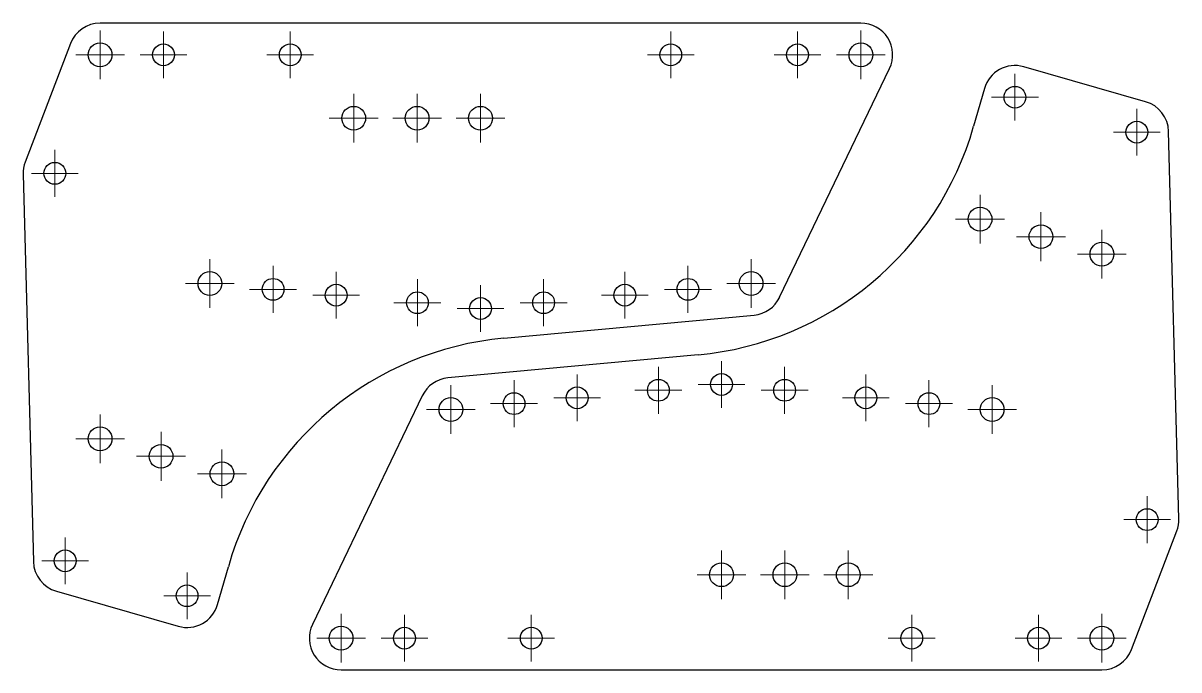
# Model space of a CAD drawing. Header units: inches. Extents: x 0 to 23.9, y 0 to 11.4.
# Drawn here: x 0.5 to 9.62, y 5.58 to 10.68 of the extents above; entities that cross this region are included whole.
import ezdxf

# ---------------------------------------------------------------- set-up
doc = ezdxf.new("R2010")
doc.units = ezdxf.units.IN
doc.header["$MEASUREMENT"] = 0

# ---------------------------------------------------------------- blocks, each defined once
blk = doc.blocks.new('SW_CENTERMARKSYMBOL_58')
at = {"color": 0, "linetype": 'Continuous', "lineweight": 18}
for p, q in [((0, 0.0984), (0, 0.1922)), ((0, 0), (0, 0.0984)), ((-0.0984, 0), (-0.1922, 0)), ((0, 0), (-0.0984, 0)), ((0, 0), (0, -0.0984)), ((0, 0), (0.0984, 0)), ((0.0984, 0), (0.1922, 0)), ((0, -0.0984), (0, -0.1922))]:
    blk.add_line(p, q, dxfattribs=at)
blk = doc.blocks.new('SW_CENTERMARKSYMBOL_59')
at = {"color": 0, "linetype": 'Continuous', "lineweight": 18}
for p, q in [((0, 0.0984), (0, 0.1922)), ((0, 0), (0, 0.0984)), ((-0.0984, 0), (-0.1922, 0)), ((0, 0), (-0.0984, 0)), ((0, 0), (0, -0.0984)), ((0, 0), (0.0984, 0)), ((0.0984, 0), (0.1922, 0)), ((0, -0.0984), (0, -0.1922))]:
    blk.add_line(p, q, dxfattribs=at)
blk = doc.blocks.new('SW_CENTERMARKSYMBOL_60')
at = {"color": 0, "linetype": 'Continuous', "lineweight": 18}
for p, q in [((0, 0.0984), (0, 0.1922)), ((0, 0), (0, 0.0984)), ((-0.0984, 0), (-0.1922, 0)), ((0, 0), (-0.0984, 0)), ((0, 0), (0, -0.0984)), ((0, 0), (0.0984, 0)), ((0.0984, 0), (0.1922, 0)), ((0, -0.0984), (0, -0.1922))]:
    blk.add_line(p, q, dxfattribs=at)
blk = doc.blocks.new('SW_CENTERMARKSYMBOL_61')
at = {"color": 0, "linetype": 'Continuous', "lineweight": 18}
for p, q in [((0, 0.0984), (0, 0.1844)), ((0, 0), (0, 0.0984)), ((-0.0984, 0), (-0.1844, 0)), ((0, 0), (-0.0984, 0)), ((0, 0), (0, -0.0984)), ((0, 0), (0.0984, 0)), ((0.0984, 0), (0.1844, 0)), ((0, -0.0984), (0, -0.1844))]:
    blk.add_line(p, q, dxfattribs=at)
blk = doc.blocks.new('SW_CENTERMARKSYMBOL_62')
at = {"color": 0, "linetype": 'Continuous', "lineweight": 18}
for p, q in [((0, 0.0984), (0, 0.1844)), ((0, 0), (0, 0.0984)), ((-0.0984, 0), (-0.1844, 0)), ((0, 0), (-0.0984, 0)), ((0, 0), (0, -0.0984)), ((0, 0), (0.0984, 0)), ((0.0984, 0), (0.1844, 0)), ((0, -0.0984), (0, -0.1844))]:
    blk.add_line(p, q, dxfattribs=at)
blk = doc.blocks.new('SW_CENTERMARKSYMBOL_63')
at = {"color": 0, "linetype": 'Continuous', "lineweight": 18}
for p, q in [((0, 0.0984), (0, 0.1844)), ((0, 0), (0, 0.0984)), ((-0.0984, 0), (-0.1844, 0)), ((0, 0), (-0.0984, 0)), ((0, 0), (0, -0.0984)), ((0, 0), (0.0984, 0)), ((0.0984, 0), (0.1844, 0)), ((0, -0.0984), (0, -0.1844))]:
    blk.add_line(p, q, dxfattribs=at)
blk = doc.blocks.new('SW_CENTERMARKSYMBOL_64')
at = {"color": 0, "linetype": 'Continuous', "lineweight": 18}
for p, q in [((0, 0.0984), (0, 0.1922)), ((0, 0), (0, 0.0984)), ((-0.0984, 0), (-0.1922, 0)), ((0, 0), (-0.0984, 0)), ((0, 0), (0, -0.0984)), ((0, 0), (0.0984, 0)), ((0.0984, 0), (0.1922, 0)), ((0, -0.0984), (0, -0.1922))]:
    blk.add_line(p, q, dxfattribs=at)
blk = doc.blocks.new('SW_CENTERMARKSYMBOL_65')
at = {"color": 0, "linetype": 'Continuous', "lineweight": 18}
for p, q in [((0, 0.0984), (0, 0.1922)), ((0, 0), (0, 0.0984)), ((-0.0984, 0), (-0.1922, 0)), ((0, 0), (-0.0984, 0)), ((0, 0), (0, -0.0984)), ((0, 0), (0.0984, 0)), ((0.0984, 0), (0.1922, 0)), ((0, -0.0984), (0, -0.1922))]:
    blk.add_line(p, q, dxfattribs=at)
blk = doc.blocks.new('SW_CENTERMARKSYMBOL_66')
at = {"color": 0, "linetype": 'Continuous', "lineweight": 18}
for p, q in [((0, 0.0984), (0, 0.1844)), ((0, 0), (0, 0.0984)), ((-0.0984, 0), (-0.1844, 0)), ((0, 0), (-0.0984, 0)), ((0, 0), (0, -0.0984)), ((0, 0), (0.0984, 0)), ((0.0984, 0), (0.1844, 0)), ((0, -0.0984), (0, -0.1844))]:
    blk.add_line(p, q, dxfattribs=at)
blk = doc.blocks.new('SW_CENTERMARKSYMBOL_67')
at = {"color": 0, "linetype": 'Continuous', "lineweight": 18}
for p, q in [((0, 0.0984), (0, 0.1844)), ((0, 0), (0, 0.0984)), ((-0.0984, 0), (-0.1844, 0)), ((0, 0), (-0.0984, 0)), ((0, 0), (0, -0.0984)), ((0, 0), (0.0984, 0)), ((0.0984, 0), (0.1844, 0)), ((0, -0.0984), (0, -0.1844))]:
    blk.add_line(p, q, dxfattribs=at)
blk = doc.blocks.new('SW_CENTERMARKSYMBOL_68')
at = {"color": 0, "linetype": 'Continuous', "lineweight": 18}
for p, q in [((0, 0.0984), (0, 0.1844)), ((0, 0), (0, 0.0984)), ((-0.0984, 0), (-0.1844, 0)), ((0, 0), (-0.0984, 0)), ((0, 0), (0, -0.0984)), ((0, 0), (0.0984, 0)), ((0.0984, 0), (0.1844, 0)), ((0, -0.0984), (0, -0.1844))]:
    blk.add_line(p, q, dxfattribs=at)
blk = doc.blocks.new('SW_CENTERMARKSYMBOL_69')
at = {"color": 0, "linetype": 'Continuous', "lineweight": 18}
for p, q in [((0, 0.0984), (0, 0.1844)), ((0, 0), (0, 0.0984)), ((-0.0984, 0), (-0.1844, 0)), ((0, 0), (-0.0984, 0)), ((0, 0), (0, -0.0984)), ((0, 0), (0.0984, 0)), ((0.0984, 0), (0.1844, 0)), ((0, -0.0984), (0, -0.1844))]:
    blk.add_line(p, q, dxfattribs=at)
blk = doc.blocks.new('SW_CENTERMARKSYMBOL_70')
at = {"color": 0, "linetype": 'Continuous', "lineweight": 18}
for p, q in [((0, 0.0984), (0, 0.1844)), ((0, 0), (0, 0.0984)), ((-0.0984, 0), (-0.1844, 0)), ((0, 0), (-0.0984, 0)), ((0, 0), (0, -0.0984)), ((0, 0), (0.0984, 0)), ((0.0984, 0), (0.1844, 0)), ((0, -0.0984), (0, -0.1844))]:
    blk.add_line(p, q, dxfattribs=at)
blk = doc.blocks.new('SW_CENTERMARKSYMBOL_71')
at = {"color": 0, "linetype": 'Continuous', "lineweight": 18}
for p, q in [((0, 0.0984), (0, 0.1844)), ((0, 0), (0, 0.0984)), ((-0.0984, 0), (-0.1844, 0)), ((0, 0), (-0.0984, 0)), ((0, 0), (0, -0.0984)), ((0, 0), (0.0984, 0)), ((0.0984, 0), (0.1844, 0)), ((0, -0.0984), (0, -0.1844))]:
    blk.add_line(p, q, dxfattribs=at)
blk = doc.blocks.new('SW_CENTERMARKSYMBOL_72')
at = {"color": 0, "linetype": 'Continuous', "lineweight": 18}
for p, q in [((0, 0.0984), (0, 0.1844)), ((0, 0), (0, 0.0984)), ((-0.0984, 0), (-0.1844, 0)), ((0, 0), (-0.0984, 0)), ((0, 0), (0, -0.0984)), ((0, 0), (0.0984, 0)), ((0.0984, 0), (0.1844, 0)), ((0, -0.0984), (0, -0.1844))]:
    blk.add_line(p, q, dxfattribs=at)
blk = doc.blocks.new('SW_CENTERMARKSYMBOL_73')
at = {"color": 0, "linetype": 'Continuous', "lineweight": 18}
for p, q in [((0, 0.0984), (0, 0.1922)), ((0, 0), (0, 0.0984)), ((-0.0984, 0), (-0.1922, 0)), ((0, 0), (-0.0984, 0)), ((0, 0), (0, -0.0984)), ((0, 0), (0.0984, 0)), ((0.0984, 0), (0.1922, 0)), ((0, -0.0984), (0, -0.1922))]:
    blk.add_line(p, q, dxfattribs=at)
blk = doc.blocks.new('SW_CENTERMARKSYMBOL_74')
at = {"color": 0, "linetype": 'Continuous', "lineweight": 18}
for p, q in [((0, 0.0984), (0, 0.1922)), ((0, 0), (0, 0.0984)), ((-0.0984, 0), (-0.1922, 0)), ((0, 0), (-0.0984, 0)), ((0, 0), (0, -0.0984)), ((0, 0), (0.0984, 0)), ((0.0984, 0), (0.1922, 0)), ((0, -0.0984), (0, -0.1922))]:
    blk.add_line(p, q, dxfattribs=at)
blk = doc.blocks.new('SW_CENTERMARKSYMBOL_75')
at = {"color": 0, "linetype": 'Continuous', "lineweight": 18}
for p, q in [((0, 0.0984), (0, 0.1922)), ((0, 0), (0, 0.0984)), ((-0.0984, 0), (-0.1922, 0)), ((0, 0), (-0.0984, 0)), ((0, 0), (0, -0.0984)), ((0, 0), (0.0984, 0)), ((0.0984, 0), (0.1922, 0)), ((0, -0.0984), (0, -0.1922))]:
    blk.add_line(p, q, dxfattribs=at)
blk = doc.blocks.new('SW_CENTERMARKSYMBOL_76')
at = {"color": 0, "linetype": 'Continuous', "lineweight": 18}
for p, q in [((0, 0.0984), (0, 0.1844)), ((0, 0), (0, 0.0984)), ((-0.0984, 0), (-0.1844, 0)), ((0, 0), (-0.0984, 0)), ((0, 0), (0, -0.0984)), ((0, 0), (0.0984, 0)), ((0.0984, 0), (0.1844, 0)), ((0, -0.0984), (0, -0.1844))]:
    blk.add_line(p, q, dxfattribs=at)
blk = doc.blocks.new('SW_CENTERMARKSYMBOL_77')
at = {"color": 0, "linetype": 'Continuous', "lineweight": 18}
for p, q in [((0, 0.0984), (0, 0.1844)), ((0, 0), (0, 0.0984)), ((-0.0984, 0), (-0.1844, 0)), ((0, 0), (-0.0984, 0)), ((0, 0), (0, -0.0984)), ((0, 0), (0.0984, 0)), ((0.0984, 0), (0.1844, 0)), ((0, -0.0984), (0, -0.1844))]:
    blk.add_line(p, q, dxfattribs=at)
blk = doc.blocks.new('SW_CENTERMARKSYMBOL_78')
at = {"color": 0, "linetype": 'Continuous', "lineweight": 18}
for p, q in [((0, 0.0984), (0, 0.1922)), ((0, 0), (0, 0.0984)), ((-0.0984, 0), (-0.1922, 0)), ((0, 0), (-0.0984, 0)), ((0, 0), (0, -0.0984)), ((0, 0), (0.0984, 0)), ((0.0984, 0), (0.1922, 0)), ((0, -0.0984), (0, -0.1922))]:
    blk.add_line(p, q, dxfattribs=at)
blk = doc.blocks.new('SW_CENTERMARKSYMBOL_79')
at = {"color": 0, "linetype": 'Continuous', "lineweight": 18}
for p, q in [((0, 0.0984), (0, 0.1922)), ((0, 0), (0, 0.0984)), ((-0.0984, 0), (-0.1922, 0)), ((0, 0), (-0.0984, 0)), ((0, 0), (0, -0.0984)), ((0, 0), (0.0984, 0)), ((0.0984, 0), (0.1922, 0)), ((0, -0.0984), (0, -0.1922))]:
    blk.add_line(p, q, dxfattribs=at)
blk = doc.blocks.new('SW_CENTERMARKSYMBOL_80')
at = {"color": 0, "linetype": 'Continuous', "lineweight": 18}
for p, q in [((0, 0.0984), (0, 0.1844)), ((0, 0), (0, 0.0984)), ((-0.0984, 0), (-0.1844, 0)), ((0, 0), (-0.0984, 0)), ((0, 0), (0, -0.0984)), ((0, 0), (0.0984, 0)), ((0.0984, 0), (0.1844, 0)), ((0, -0.0984), (0, -0.1844))]:
    blk.add_line(p, q, dxfattribs=at)
blk = doc.blocks.new('SW_CENTERMARKSYMBOL_81')
at = {"color": 0, "linetype": 'Continuous', "lineweight": 18}
for p, q in [((0, 0.0984), (0, 0.1844)), ((0, 0), (0, 0.0984)), ((-0.0984, 0), (-0.1844, 0)), ((0, 0), (-0.0984, 0)), ((0, 0), (0, -0.0984)), ((0, 0), (0.0984, 0)), ((0.0984, 0), (0.1844, 0)), ((0, -0.0984), (0, -0.1844))]:
    blk.add_line(p, q, dxfattribs=at)
blk = doc.blocks.new('SW_CENTERMARKSYMBOL_82')
at = {"color": 0, "linetype": 'Continuous', "lineweight": 18}
for p, q in [((0, 0.0984), (0, 0.1922)), ((0, 0), (0, 0.0984)), ((-0.0984, 0), (-0.1922, 0)), ((0, 0), (-0.0984, 0)), ((0, 0), (0, -0.0984)), ((0, 0), (0.0984, 0)), ((0.0984, 0), (0.1922, 0)), ((0, -0.0984), (0, -0.1922))]:
    blk.add_line(p, q, dxfattribs=at)
blk = doc.blocks.new('SW_CENTERMARKSYMBOL_83')
at = {"color": 0, "linetype": 'Continuous', "lineweight": 18}
for p, q in [((0, 0.0984), (0, 0.1922)), ((0, 0), (0, 0.0984)), ((-0.0984, 0), (-0.1922, 0)), ((0, 0), (-0.0984, 0)), ((0, 0), (0, -0.0984)), ((0, 0), (0.0984, 0)), ((0.0984, 0), (0.1922, 0)), ((0, -0.0984), (0, -0.1922))]:
    blk.add_line(p, q, dxfattribs=at)
blk = doc.blocks.new('SW_CENTERMARKSYMBOL_84')
at = {"color": 0, "linetype": 'Continuous', "lineweight": 18}
for p, q in [((0, 0.0984), (0, 0.1922)), ((0, 0), (0, 0.0984)), ((-0.0984, 0), (-0.1922, 0)), ((0, 0), (-0.0984, 0)), ((0, 0), (0, -0.0984)), ((0, 0), (0.0984, 0)), ((0.0984, 0), (0.1922, 0)), ((0, -0.0984), (0, -0.1922))]:
    blk.add_line(p, q, dxfattribs=at)
blk = doc.blocks.new('SW_CENTERMARKSYMBOL_85')
at = {"color": 0, "linetype": 'Continuous', "lineweight": 18}
for p, q in [((0, 0.0984), (0, 0.1844)), ((0, 0), (0, 0.0984)), ((-0.0984, 0), (-0.1844, 0)), ((0, 0), (-0.0984, 0)), ((0, 0), (0, -0.0984)), ((0, 0), (0.0984, 0)), ((0.0984, 0), (0.1844, 0)), ((0, -0.0984), (0, -0.1844))]:
    blk.add_line(p, q, dxfattribs=at)
blk = doc.blocks.new('SW_CENTERMARKSYMBOL_86')
at = {"color": 0, "linetype": 'Continuous', "lineweight": 18}
for p, q in [((0, 0.0984), (0, 0.1844)), ((0, 0), (0, 0.0984)), ((-0.0984, 0), (-0.1844, 0)), ((0, 0), (-0.0984, 0)), ((0, 0), (0, -0.0984)), ((0, 0), (0.0984, 0)), ((0.0984, 0), (0.1844, 0)), ((0, -0.0984), (0, -0.1844))]:
    blk.add_line(p, q, dxfattribs=at)
blk = doc.blocks.new('SW_CENTERMARKSYMBOL_87')
at = {"color": 0, "linetype": 'Continuous', "lineweight": 18}
for p, q in [((0, 0.0984), (0, 0.1844)), ((0, 0), (0, 0.0984)), ((-0.0984, 0), (-0.1844, 0)), ((0, 0), (-0.0984, 0)), ((0, 0), (0, -0.0984)), ((0, 0), (0.0984, 0)), ((0.0984, 0), (0.1844, 0)), ((0, -0.0984), (0, -0.1844))]:
    blk.add_line(p, q, dxfattribs=at)
blk = doc.blocks.new('SW_CENTERMARKSYMBOL_88')
at = {"color": 0, "linetype": 'Continuous', "lineweight": 18}
for p, q in [((0, 0.0984), (0, 0.1922)), ((0, 0), (0, 0.0984)), ((-0.0984, 0), (-0.1922, 0)), ((0, 0), (-0.0984, 0)), ((0, 0), (0, -0.0984)), ((0, 0), (0.0984, 0)), ((0.0984, 0), (0.1922, 0)), ((0, -0.0984), (0, -0.1922))]:
    blk.add_line(p, q, dxfattribs=at)
blk = doc.blocks.new('SW_CENTERMARKSYMBOL_89')
at = {"color": 0, "linetype": 'Continuous', "lineweight": 18}
for p, q in [((0, 0.0984), (0, 0.1922)), ((0, 0), (0, 0.0984)), ((-0.0984, 0), (-0.1922, 0)), ((0, 0), (-0.0984, 0)), ((0, 0), (0, -0.0984)), ((0, 0), (0.0984, 0)), ((0.0984, 0), (0.1922, 0)), ((0, -0.0984), (0, -0.1922))]:
    blk.add_line(p, q, dxfattribs=at)
blk = doc.blocks.new('SW_CENTERMARKSYMBOL_90')
at = {"color": 0, "linetype": 'Continuous', "lineweight": 18}
for p, q in [((0, 0.0984), (0, 0.1844)), ((0, 0), (0, 0.0984)), ((-0.0984, 0), (-0.1844, 0)), ((0, 0), (-0.0984, 0)), ((0, 0), (0, -0.0984)), ((0, 0), (0.0984, 0)), ((0.0984, 0), (0.1844, 0)), ((0, -0.0984), (0, -0.1844))]:
    blk.add_line(p, q, dxfattribs=at)
blk = doc.blocks.new('SW_CENTERMARKSYMBOL_91')
at = {"color": 0, "linetype": 'Continuous', "lineweight": 18}
for p, q in [((0, 0.0984), (0, 0.1844)), ((0, 0), (0, 0.0984)), ((-0.0984, 0), (-0.1844, 0)), ((0, 0), (-0.0984, 0)), ((0, 0), (0, -0.0984)), ((0, 0), (0.0984, 0)), ((0.0984, 0), (0.1844, 0)), ((0, -0.0984), (0, -0.1844))]:
    blk.add_line(p, q, dxfattribs=at)
blk = doc.blocks.new('SW_CENTERMARKSYMBOL_92')
at = {"color": 0, "linetype": 'Continuous', "lineweight": 18}
for p, q in [((0, 0.0984), (0, 0.1844)), ((0, 0), (0, 0.0984)), ((-0.0984, 0), (-0.1844, 0)), ((0, 0), (-0.0984, 0)), ((0, 0), (0, -0.0984)), ((0, 0), (0.0984, 0)), ((0.0984, 0), (0.1844, 0)), ((0, -0.0984), (0, -0.1844))]:
    blk.add_line(p, q, dxfattribs=at)
blk = doc.blocks.new('SW_CENTERMARKSYMBOL_93')
at = {"color": 0, "linetype": 'Continuous', "lineweight": 18}
for p, q in [((0, 0.0984), (0, 0.1844)), ((0, 0), (0, 0.0984)), ((-0.0984, 0), (-0.1844, 0)), ((0, 0), (-0.0984, 0)), ((0, 0), (0, -0.0984)), ((0, 0), (0.0984, 0)), ((0.0984, 0), (0.1844, 0)), ((0, -0.0984), (0, -0.1844))]:
    blk.add_line(p, q, dxfattribs=at)
blk = doc.blocks.new('SW_CENTERMARKSYMBOL_94')
at = {"color": 0, "linetype": 'Continuous', "lineweight": 18}
for p, q in [((0, 0.0984), (0, 0.1844)), ((0, 0), (0, 0.0984)), ((-0.0984, 0), (-0.1844, 0)), ((0, 0), (-0.0984, 0)), ((0, 0), (0, -0.0984)), ((0, 0), (0.0984, 0)), ((0.0984, 0), (0.1844, 0)), ((0, -0.0984), (0, -0.1844))]:
    blk.add_line(p, q, dxfattribs=at)
blk = doc.blocks.new('SW_CENTERMARKSYMBOL_95')
at = {"color": 0, "linetype": 'Continuous', "lineweight": 18}
for p, q in [((0, 0.0984), (0, 0.1844)), ((0, 0), (0, 0.0984)), ((-0.0984, 0), (-0.1844, 0)), ((0, 0), (-0.0984, 0)), ((0, 0), (0, -0.0984)), ((0, 0), (0.0984, 0)), ((0.0984, 0), (0.1844, 0)), ((0, -0.0984), (0, -0.1844))]:
    blk.add_line(p, q, dxfattribs=at)
blk = doc.blocks.new('SW_CENTERMARKSYMBOL_96')
at = {"color": 0, "linetype": 'Continuous', "lineweight": 18}
for p, q in [((0, 0.0984), (0, 0.1844)), ((0, 0), (0, 0.0984)), ((-0.0984, 0), (-0.1844, 0)), ((0, 0), (-0.0984, 0)), ((0, 0), (0, -0.0984)), ((0, 0), (0.0984, 0)), ((0.0984, 0), (0.1844, 0)), ((0, -0.0984), (0, -0.1844))]:
    blk.add_line(p, q, dxfattribs=at)
blk = doc.blocks.new('SW_CENTERMARKSYMBOL_97')
at = {"color": 0, "linetype": 'Continuous', "lineweight": 18}
for p, q in [((0, 0.0984), (0, 0.1922)), ((0, 0), (0, 0.0984)), ((-0.0984, 0), (-0.1922, 0)), ((0, 0), (-0.0984, 0)), ((0, 0), (0, -0.0984)), ((0, 0), (0.0984, 0)), ((0.0984, 0), (0.1922, 0)), ((0, -0.0984), (0, -0.1922))]:
    blk.add_line(p, q, dxfattribs=at)
blk = doc.blocks.new('SW_CENTERMARKSYMBOL_98')
at = {"color": 0, "linetype": 'Continuous', "lineweight": 18}
for p, q in [((0, 0.0984), (0, 0.1922)), ((0, 0), (0, 0.0984)), ((-0.0984, 0), (-0.1922, 0)), ((0, 0), (-0.0984, 0)), ((0, 0), (0, -0.0984)), ((0, 0), (0.0984, 0)), ((0.0984, 0), (0.1922, 0)), ((0, -0.0984), (0, -0.1922))]:
    blk.add_line(p, q, dxfattribs=at)
blk = doc.blocks.new('SW_CENTERMARKSYMBOL_99')
at = {"color": 0, "linetype": 'Continuous', "lineweight": 18}
for p, q in [((0, 0.0984), (0, 0.1922)), ((0, 0), (0, 0.0984)), ((-0.0984, 0), (-0.1922, 0)), ((0, 0), (-0.0984, 0)), ((0, 0), (0, -0.0984)), ((0, 0), (0.0984, 0)), ((0.0984, 0), (0.1922, 0)), ((0, -0.0984), (0, -0.1922))]:
    blk.add_line(p, q, dxfattribs=at)
blk = doc.blocks.new('SW_CENTERMARKSYMBOL_100')
at = {"color": 0, "linetype": 'Continuous', "lineweight": 18}
for p, q in [((0, 0.0984), (0, 0.1844)), ((0, 0), (0, 0.0984)), ((-0.0984, 0), (-0.1844, 0)), ((0, 0), (-0.0984, 0)), ((0, 0), (0, -0.0984)), ((0, 0), (0.0984, 0)), ((0.0984, 0), (0.1844, 0)), ((0, -0.0984), (0, -0.1844))]:
    blk.add_line(p, q, dxfattribs=at)
blk = doc.blocks.new('SW_CENTERMARKSYMBOL_101')
at = {"color": 0, "linetype": 'Continuous', "lineweight": 18}
for p, q in [((0, 0.0984), (0, 0.1844)), ((0, 0), (0, 0.0984)), ((-0.0984, 0), (-0.1844, 0)), ((0, 0), (-0.0984, 0)), ((0, 0), (0, -0.0984)), ((0, 0), (0.0984, 0)), ((0.0984, 0), (0.1844, 0)), ((0, -0.0984), (0, -0.1844))]:
    blk.add_line(p, q, dxfattribs=at)
blk = doc.blocks.new('SW_CENTERMARKSYMBOL_102')
at = {"color": 0, "linetype": 'Continuous', "lineweight": 18}
for p, q in [((0, 0.0984), (0, 0.1922)), ((0, 0), (0, 0.0984)), ((-0.0984, 0), (-0.1922, 0)), ((0, 0), (-0.0984, 0)), ((0, 0), (0, -0.0984)), ((0, 0), (0.0984, 0)), ((0.0984, 0), (0.1922, 0)), ((0, -0.0984), (0, -0.1922))]:
    blk.add_line(p, q, dxfattribs=at)
blk = doc.blocks.new('SW_CENTERMARKSYMBOL_103')
at = {"color": 0, "linetype": 'Continuous', "lineweight": 18}
for p, q in [((0, 0.0984), (0, 0.1922)), ((0, 0), (0, 0.0984)), ((-0.0984, 0), (-0.1922, 0)), ((0, 0), (-0.0984, 0)), ((0, 0), (0, -0.0984)), ((0, 0), (0.0984, 0)), ((0.0984, 0), (0.1922, 0)), ((0, -0.0984), (0, -0.1922))]:
    blk.add_line(p, q, dxfattribs=at)
blk = doc.blocks.new('SW_CENTERMARKSYMBOL_104')
at = {"color": 0, "linetype": 'Continuous', "lineweight": 18}
for p, q in [((0, 0.0984), (0, 0.1844)), ((0, 0), (0, 0.0984)), ((-0.0984, 0), (-0.1844, 0)), ((0, 0), (-0.0984, 0)), ((0, 0), (0, -0.0984)), ((0, 0), (0.0984, 0)), ((0.0984, 0), (0.1844, 0)), ((0, -0.0984), (0, -0.1844))]:
    blk.add_line(p, q, dxfattribs=at)
blk = doc.blocks.new('SW_CENTERMARKSYMBOL_105')
at = {"color": 0, "linetype": 'Continuous', "lineweight": 18}
for p, q in [((0, 0.0984), (0, 0.1844)), ((0, 0), (0, 0.0984)), ((-0.0984, 0), (-0.1844, 0)), ((0, 0), (-0.0984, 0)), ((0, 0), (0, -0.0984)), ((0, 0), (0.0984, 0)), ((0.0984, 0), (0.1844, 0)), ((0, -0.0984), (0, -0.1844))]:
    blk.add_line(p, q, dxfattribs=at)

msp = doc.modelspace()

# ---------------------------------------------------------------- linework, layer by layer
at = {"color": 7, "linetype": 'Continuous', "lineweight": 25}
for p, q in [((7.108, 10.678), (1.108, 10.678)), ((0.8745, 10.5172), (0.5177, 9.583)), ((6.4671, 8.517), (7.3334, 10.3197)), ((9.3527, 10.0585), (8.3913, 10.3339)), ((8.0821, 10.1624), (7.9968, 9.8645)), ((9.6151, 6.7704), (9.5337, 9.8249)), ((0.5013, 9.4871), (0.5827, 6.4327)), ((4.2928, 8.194), (6.2648, 8.3764)), ((5.8236, 8.0636), (3.8516, 7.8812)), ((3.6493, 7.7405), (2.7831, 5.9379)), ((9.242, 5.7404), (9.5987, 6.6746)), ((2.0343, 6.0951), (2.1197, 6.3931)), ((0.7638, 6.199), (1.7251, 5.9236)), ((3.0084, 5.5796), (9.0084, 5.5796))]:
    msp.add_line(p, q, dxfattribs=at)
for centre, radius in [((1.108, 10.428), 0.0938), ((1.608, 10.428), 0.0859), ((2.608, 10.428), 0.0859), ((5.608, 10.428), 0.0859), ((6.608, 10.428), 0.0859), ((7.108, 10.428), 0.0938), ((8.3225, 10.0936), 0.0859), ((3.108, 9.928), 0.0938), ((3.608, 9.928), 0.0938), ((4.108, 9.928), 0.0938), ((9.2838, 9.8182), 0.0859), ((0.7513, 9.4938), 0.0859), ((8.0471, 9.1323), 0.0938), ((8.5277, 8.9946), 0.0938), ((9.0084, 8.8569), 0.0938), ((1.9742, 8.6253), 0.0938), ((2.4721, 8.5793), 0.0859), ((5.7439, 8.5793), 0.0859), ((6.2418, 8.6253), 0.0938), ((2.97, 8.5332), 0.0859), ((5.2461, 8.5332), 0.0859), ((3.6102, 8.474), 0.0859), ((4.108, 8.428), 0.0859), ((4.6059, 8.474), 0.0859), ((5.5105, 7.7835), 0.0859), ((6.0084, 7.8296), 0.0859), ((6.5063, 7.7835), 0.0859), ((4.3725, 7.6783), 0.0859), ((4.8704, 7.7243), 0.0859), ((7.1464, 7.7243), 0.0859), ((7.6443, 7.6783), 0.0859), ((3.8746, 7.6323), 0.0938), ((8.1422, 7.6323), 0.0938), ((1.108, 7.4007), 0.0938), ((1.5887, 7.263), 0.0938), ((2.0694, 7.1253), 0.0938), ((9.3652, 6.7638), 0.0859), ((0.8326, 6.4394), 0.0859), ((6.0084, 6.3296), 0.0938), ((6.5084, 6.3296), 0.0938), ((7.0084, 6.3296), 0.0938), ((1.794, 6.164), 0.0859), ((3.0084, 5.8296), 0.0938), ((3.5084, 5.8296), 0.0859), ((4.5084, 5.8296), 0.0859), ((7.5084, 5.8296), 0.0859), ((8.5084, 5.8296), 0.0859), ((9.0084, 5.8296), 0.0938)]:
    msp.add_circle(centre, radius, dxfattribs=at)
for centre, radius, start, end in [((1.108, 10.428), 0.25, 90, 159.09762), ((7.108, 10.428), 0.25, 334.33492, 90), ((8.3225, 10.0936), 0.25, 74.0146, 164.0146), ((9.2838, 9.8182), 0.25, 1.52627, 74.0146), ((5.5934, 10.5529), 2.5, 275.2833, 344.0146), ((0.7513, 9.4938), 0.25, 159.09762, 181.52627), ((6.2418, 8.6253), 0.25, 275.2833, 334.33492), ((4.523, 5.7046), 2.5, 95.2833, 164.0146), ((3.8746, 7.6323), 0.25, 95.2833, 154.33492), ((9.3652, 6.7638), 0.25, 339.09762, 1.52627), ((0.8326, 6.4394), 0.25, 181.52627, 254.0146), ((1.794, 6.164), 0.25, 254.0146, 344.0146), ((3.0084, 5.8296), 0.25, 154.33492, 270), ((9.0084, 5.8296), 0.25, 270, 339.09762)]:
    msp.add_arc(centre, radius, start, end, dxfattribs=at)

# ---------------------------------------------------------------- block references
at = {"color": 7, "linetype": 'Continuous', "lineweight": 0}
for name, p in [('SW_CENTERMARKSYMBOL_84', (1.108, 10.428)), ('SW_CENTERMARKSYMBOL_104', (1.608, 10.428)), ('SW_CENTERMARKSYMBOL_105', (2.608, 10.428)), ('SW_CENTERMARKSYMBOL_101', (5.608, 10.428)), ('SW_CENTERMARKSYMBOL_100', (6.608, 10.428)), ('SW_CENTERMARKSYMBOL_83', (7.108, 10.428)), ('SW_CENTERMARKSYMBOL_63', (8.3225, 10.0936)), ('SW_CENTERMARKSYMBOL_102', (3.108, 9.928)), ('SW_CENTERMARKSYMBOL_103', (3.608, 9.928)), ('SW_CENTERMARKSYMBOL_88', (4.108, 9.928)), ('SW_CENTERMARKSYMBOL_62', (9.2838, 9.8182)), ('SW_CENTERMARKSYMBOL_85', (0.7513, 9.4938)), ('SW_CENTERMARKSYMBOL_74', (8.0471, 9.1323)), ('SW_CENTERMARKSYMBOL_75', (8.5277, 8.9946)), ('SW_CENTERMARKSYMBOL_73', (9.0084, 8.8569)), ('SW_CENTERMARKSYMBOL_89', (1.9742, 8.6253)), ('SW_CENTERMARKSYMBOL_93', (2.4721, 8.5793)), ('SW_CENTERMARKSYMBOL_95', (5.7439, 8.5793)), ('SW_CENTERMARKSYMBOL_82', (6.2418, 8.6253)), ('SW_CENTERMARKSYMBOL_94', (2.97, 8.5332)), ('SW_CENTERMARKSYMBOL_92', (3.6102, 8.474)), ('SW_CENTERMARKSYMBOL_91', (4.6059, 8.474)), ('SW_CENTERMARKSYMBOL_96', (5.2461, 8.5332)), ('SW_CENTERMARKSYMBOL_90', (4.108, 8.428)), ('SW_CENTERMARKSYMBOL_67', (5.5105, 7.7835)), ('SW_CENTERMARKSYMBOL_66', (6.0084, 7.8296)), ('SW_CENTERMARKSYMBOL_68', (6.5063, 7.7835)), ('SW_CENTERMARKSYMBOL_71', (4.3725, 7.6783)), ('SW_CENTERMARKSYMBOL_72', (4.8704, 7.7243)), ('SW_CENTERMARKSYMBOL_70', (7.1464, 7.7243)), ('SW_CENTERMARKSYMBOL_69', (7.6443, 7.6783)), ('SW_CENTERMARKSYMBOL_58', (3.8746, 7.6323)), ('SW_CENTERMARKSYMBOL_65', (8.1422, 7.6323)), ('SW_CENTERMARKSYMBOL_97', (1.108, 7.4007)), ('SW_CENTERMARKSYMBOL_99', (1.5887, 7.263)), ('SW_CENTERMARKSYMBOL_98', (2.0694, 7.1253)), ('SW_CENTERMARKSYMBOL_61', (9.3652, 6.7638)), ('SW_CENTERMARKSYMBOL_86', (0.8326, 6.4394)), ('SW_CENTERMARKSYMBOL_64', (6.0084, 6.3296)), ('SW_CENTERMARKSYMBOL_79', (6.5084, 6.3296)), ('SW_CENTERMARKSYMBOL_78', (7.0084, 6.3296)), ('SW_CENTERMARKSYMBOL_87', (1.794, 6.164)), ('SW_CENTERMARKSYMBOL_59', (3.0084, 5.8296)), ('SW_CENTERMARKSYMBOL_60', (9.0084, 5.8296)), ('SW_CENTERMARKSYMBOL_76', (3.5084, 5.8296)), ('SW_CENTERMARKSYMBOL_77', (4.5084, 5.8296)), ('SW_CENTERMARKSYMBOL_81', (7.5084, 5.8296)), ('SW_CENTERMARKSYMBOL_80', (8.5084, 5.8296))]:
    msp.add_blockref(name, p, dxfattribs=at)

doc.saveas('drawing.dxf')
